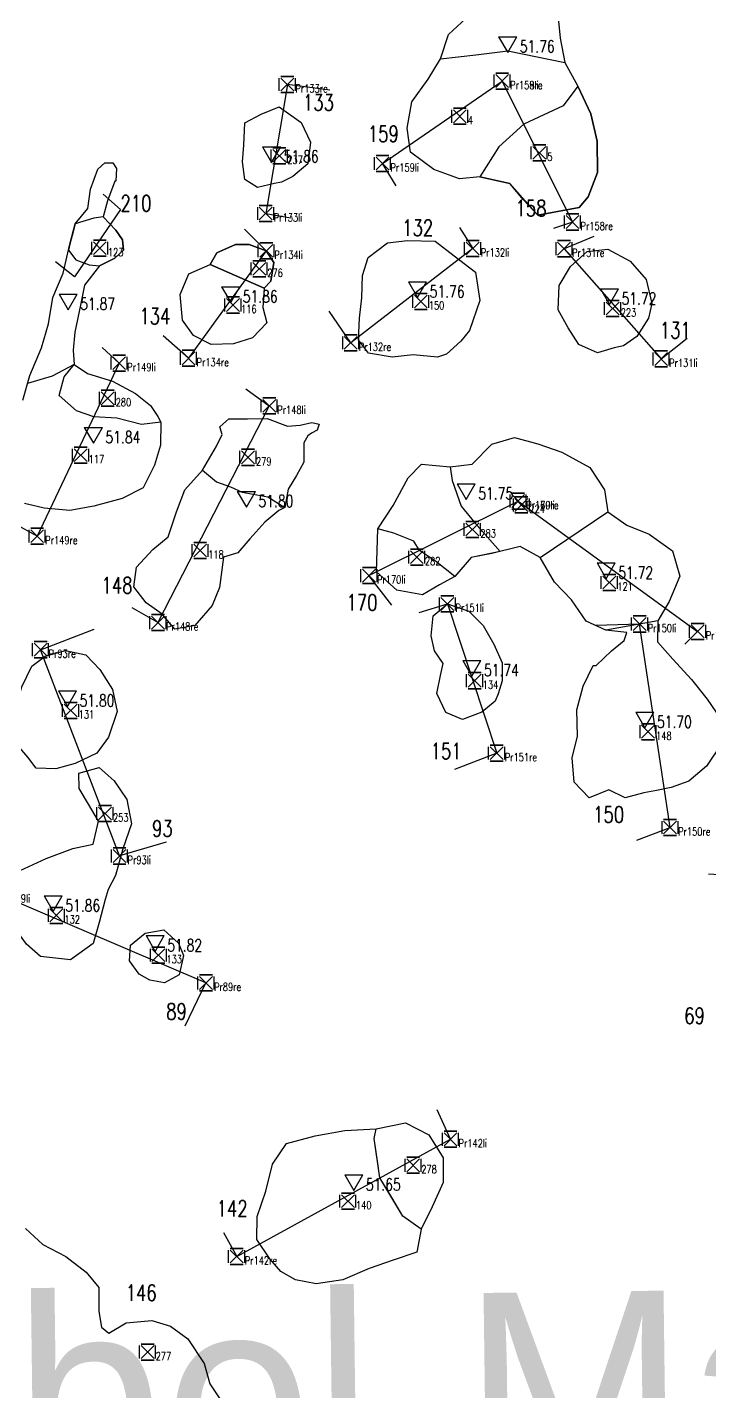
# Model space of a CAD drawing. Header units: metres. Extents: x 4462689 to 4462813, y 5793999 to 5794154.
# Drawn here: x 4462748.89 to 4462757.37, y 5794125.9 to 5794142.87 of the extents above; entities that cross this region are included whole.
import ezdxf

# ---------------------------------------------------------------- set-up
doc = ezdxf.new("R2010")
doc.units = ezdxf.units.M
doc.linetypes.add('STRICHPUNKT', pattern=[25.4, 12.7, -6.35, 0, -6.35])
doc.linetypes.add('STRICHPUNKTX2', pattern=[50.8, 25.4, -12.7, 0, -12.7])
for name, color, linetype in [('Befunde', 7, 'Continuous'), ('Flächengrenzen', 1, 'Continuous'), ('Grabungsgrenze', 102, 'STRICHPUNKTX2'), ('HÖHEN', 7, 'Continuous'), ('Koordinaten Befundmitte', 4, 'Continuous'), ('Parkplatz', 152, 'Continuous'), ('Profile', 5, 'Continuous'), ('Profile Passpunkte', 5, 'Continuous')]:
    doc.layers.add(name, color=color, linetype=linetype)
doc.layers.get('0').off()
doc.styles.add('ROMANS', font='ROMANS.shx', dxfattribs={"width": 0.75})

# ---------------------------------------------------------------- blocks, each defined once
blk = doc.blocks.new('HP_FERTIG_OBERKANTE')
for p, q in [((-0.075, 0.13), (0.075, 0.13)), ((-0.075, 0.13), (0, 0)), ((0, 0), (0.075, 0.13))]:
    blk.add_line(p, q)
at = {"style": 'ROMANS', "width": 0.75}
blk.add_attdef('HÖHE', (0.1, 0), '', height=0.1, dxfattribs=at)
blk = doc.blocks.new('CONTROL')
for p, q in [((-0.1, 0.1, 0.1), (-0.1, 0.1, -0.1)), ((-0.1, -0.08, -0.1), (-0.1, 0.08, -0.1)), ((-0.1, -0.08, 0.1), (-0.1, 0.08, 0.1)), ((0.08, 0.1, 0.1), (-0.08, 0.1, 0.1)), ((-0.08, 0.1, -0.1), (0.08, 0.1, -0.1)), ((0.08, -0.08, 0.08), (-0.08, 0.08, -0.08)), ((-0.08, -0.08, -0.08), (0.08, 0.08, 0.08)), ((-0.08, 0.08, 0.08), (0.08, -0.08, -0.08)), ((0.08, 0.08, -0.08), (-0.08, -0.08, 0.08)), ((0.1, 0.1, -0.1), (0.1, 0.1, 0.1)), ((0.1, -0.08, -0.1), (0.1, 0.08, -0.1)), ((0.1, -0.08, 0.1), (0.1, 0.08, 0.1)), ((-0.1, -0.1, 0.1), (-0.1, -0.1, -0.1)), ((0.08, -0.1, 0.1), (-0.08, -0.1, 0.1)), ((-0.08, -0.1, -0.1), (0.08, -0.1, -0.1)), ((0.1, -0.1, -0.1), (0.1, -0.1, 0.1))]:
    blk.add_line(p, q)
at = {"style": 'ROMANS', "width": 0.75}
blk.add_attdef('NUMMER', (0.1, -0.1), '', height=0.1, dxfattribs=at)

msp = doc.modelspace()

# ---------------------------------------------------------------- linework, layer by layer
at = {"layer": 'Befunde'}
for points, elevation in [([(4462755.057, 5794141.667), (4462755.057, 5794141.667), (4462754.748, 5794141.385), (4462754.512, 5794141.011), (4462754.26, 5794140.989), (4462753.939, 5794141.104), (4462753.651, 5794141.321), (4462753.607, 5794141.619), (4462753.665, 5794141.945), (4462753.869, 5794142.228), (4462754.023, 5794142.479), (4462754.461, 5794142.531), (4462754.86, 5794142.579), (4462755.566, 5794142.435), (4462755.73, 5794142.141), (4462755.546, 5794141.895)], 51.742), ([(4462754.512, 5794141.011), (4462754.886, 5794140.932), (4462755.233, 5794140.537), (4462755.588, 5794140.602), (4462755.746, 5794140.631), (4462755.857, 5794140.766), (4462755.975, 5794141.068), (4462755.97, 5794141.458), (4462755.889, 5794141.795), (4462755.73, 5794142.141), (4462755.546, 5794141.895), (4462755.057, 5794141.667), (4462754.748, 5794141.385)], 51.74), ([(4462749.83, 5794140.516), (4462749.717, 5794140.5), (4462749.485, 5794140.429), (4462749.463, 5794140.346), (4462749.417, 5794140.174), (4462749.4, 5794140.101), (4462749.491, 5794139.98), (4462749.657, 5794139.92), (4462749.785, 5794139.907), (4462749.978, 5794140.003), (4462750.086, 5794140.101), (4462750.07, 5794140.231), (4462749.99, 5794140.349)], 51.834), ([(4462754.451, 5794136.711), (4462754.764, 5794136.355), (4462754.405, 5794136.279), (4462754.201, 5794136.043), (4462753.96, 5794136.232), (4462753.763, 5794136.367), (4462753.693, 5794136.482), (4462753.445, 5794136.581), (4462753.246, 5794136.633), (4462753.434, 5794136.924), (4462753.622, 5794137.27), (4462753.785, 5794137.439), (4462754.141, 5794137.407), (4462754.168, 5794137.235), (4462754.278, 5794136.917)], 51.742), ([(4462756.101, 5794136.847), (4462756.338, 5794136.681), (4462756.616, 5794136.567), (4462756.906, 5794136.362), (4462756.996, 5794136.047), (4462756.862, 5794135.732), (4462756.725, 5794135.492), (4462756.079, 5794135.375), (4462755.834, 5794135.486), (4462755.652, 5794135.75), (4462755.439, 5794135.971), (4462755.26, 5794136.279)], 51.718), ([(4462753.224, 5794129.171), (4462753.587, 5794129.249), (4462753.877, 5794129.099), (4462754.054, 5794128.812), (4462754.057, 5794128.504), (4462753.919, 5794128.201), (4462753.781, 5794127.924), (4462753.553, 5794128.087), (4462753.27, 5794128.561), (4462753.199, 5794129.054)], 51.678)]:
    msp.add_lwpolyline(points, close=True, dxfattribs=dict(at, elevation=elevation))
for points, elevation in [([(4462751.832, 5794139.627), (4462751.915, 5794139.717), (4462751.915, 5794139.717), (4462751.953, 5794139.946), (4462751.858, 5794140.093), (4462751.644, 5794140.173), (4462751.474, 5794140.173), (4462751.246, 5794140.068), (4462751.161, 5794139.921)], 51.786), ([(4462751.161, 5794139.921), (4462751.246, 5794140.068), (4462751.474, 5794140.173), (4462751.644, 5794140.173), (4462751.858, 5794140.093), (4462751.953, 5794139.946), (4462751.915, 5794139.717), (4462751.832, 5794139.627), (4462751.832, 5794139.627), (4462751.161, 5794139.921)], 51.786), ([(4462749.471, 5794138.679), (4462749.197, 5794138.535), (4462748.892, 5794138.442)], 51.78), ([(4462750.549, 5794137.96), (4462750.31, 5794137.933), (4462750.001, 5794138.01), (4462749.714, 5794138.026), (4462749.502, 5794138.104), (4462749.283, 5794138.294), (4462749.348, 5794138.525), (4462749.471, 5794138.679)], 51.78), ([(4462751.067, 5794137.363), (4462751.241, 5794137.221), (4462751.415, 5794137.159), (4462751.558, 5794137.092), (4462751.876, 5794137.033), (4462752.087, 5794136.901)], 51.779), ([(4462753.781, 5794127.924), (4462753.553, 5794128.087), (4462753.419, 5794128.317), (4462753.27, 5794128.561), (4462753.242, 5794128.77), (4462753.199, 5794129.054), (4462753.224, 5794129.171)], 51.678)]:
    msp.add_lwpolyline(points, dxfattribs=dict(at, elevation=elevation))
for points in [[(4462755.477, 5794143.072, 51.737), (4462755.51, 5794142.738, 51.73), (4462755.566, 5794142.435, 51.722), (4462755.73, 5794142.141, 51.745), (4462755.889, 5794141.795, 51.758), (4462755.97, 5794141.458, 51.736), (4462755.975, 5794141.068, 51.732), (4462755.857, 5794140.766, 51.739), (4462755.746, 5794140.631, 51.698), (4462755.233, 5794140.537, 51.701), (4462755.055, 5794140.726, 51.719), (4462754.886, 5794140.932, 51.741), (4462754.512, 5794141.011, 51.74), (4462754.26, 5794140.989, 51.737), (4462753.939, 5794141.104, 51.719), (4462753.651, 5794141.321, 51.728), (4462753.607, 5794141.619, 51.741), (4462753.665, 5794141.945, 51.739), (4462753.869, 5794142.228, 51.759), (4462754.023, 5794142.479, 51.777), (4462754.124, 5794142.784, 51.791), (4462754.391, 5794143.033, 51.749)], [(4462748.834, 5794138.234, 51.794), (4462748.919, 5794138.542, 51.822), (4462749.066, 5794138.884, 51.867), (4462749.154, 5794139.184, 51.851), (4462749.206, 5794139.512, 51.855), (4462749.334, 5794139.815, 51.863), (4462749.417, 5794140.174, 51.822), (4462749.485, 5794140.429, 51.833), (4462749.643, 5794140.621, 51.816), (4462749.676, 5794140.858, 51.827), (4462749.765, 5794141.107, 51.841), (4462749.853, 5794141.186, 51.842), (4462749.951, 5794141.188, 51.853), (4462749.998, 5794141.116, 51.855), (4462749.991, 5794140.961, 51.839), (4462749.977, 5794140.958, 51.839), (4462749.885, 5794140.714, 51.832), (4462749.83, 5794140.516, 51.834), (4462749.99, 5794140.349, 51.816), (4462750.07, 5794140.231, 51.852), (4462750.086, 5794140.101, 51.852), (4462749.978, 5794140.003, 51.859), (4462749.785, 5794139.907, 51.844), (4462749.599, 5794139.667, 51.844), (4462749.551, 5794139.418, 51.848), (4462749.479, 5794139.082, 51.815), (4462749.457, 5794138.857, 51.847), (4462749.471, 5794138.679, 51.839), (4462749.639, 5794138.565, 51.825), (4462749.946, 5794138.473, 51.826), (4462750.232, 5794138.317, 51.822), (4462750.419, 5794138.168, 51.812), (4462750.509, 5794138.033, 51.803), (4462750.549, 5794137.96, 51.78), (4462750.546, 5794137.677, 51.822), (4462750.468, 5794137.427, 51.827), (4462750.327, 5794137.146, 51.81), (4462750.067, 5794137.014, 51.806), (4462749.717, 5794136.915, 51.8), (4462749.416, 5794136.863, 51.781), (4462749.098, 5794136.892, 51.796), (4462748.856, 5794136.949, 51.803)], [(4462757.514, 5794133.959, 51.671), (4462757.329, 5794133.683, 51.68), (4462757.11, 5794133.497, 51.684), (4462756.887, 5794133.416, 51.707), (4462756.685, 5794133.375, 51.718), (4462756.551, 5794133.352, 51.699), (4462756.317, 5794133.291, 51.713), (4462756.113, 5794133.388, 51.706), (4462755.871, 5794133.29, 51.724), (4462755.682, 5794133.484, 51.714), (4462755.657, 5794133.787, 51.7), (4462755.727, 5794134.056, 51.708), (4462755.716, 5794134.384, 51.703), (4462755.797, 5794134.676, 51.71), (4462755.921, 5794134.935, 51.695), (4462755.955, 5794134.935, 51.68), (4462756.148, 5794135.117, 51.708), (4462756.303, 5794135.247, 51.713), (4462756.337, 5794135.347, 51.704), (4462756.079, 5794135.375, 51.711), (4462755.834, 5794135.486, 51.713), (4462755.652, 5794135.75, 51.691), (4462755.439, 5794135.971, 51.719), (4462755.26, 5794136.279, 51.741), (4462755.012, 5794136.417, 51.704), (4462754.66, 5794136.329, 51.746), (4462754.405, 5794136.279, 51.746), (4462754.201, 5794136.043, 51.747), (4462754.011, 5794135.937, 51.756), (4462753.798, 5794135.812, 51.757), (4462753.481, 5794135.873, 51.742), (4462753.226, 5794136.099, 51.742), (4462753.246, 5794136.633, 51.742), (4462753.434, 5794136.924, 51.754), (4462753.622, 5794137.27, 51.755), (4462753.785, 5794137.439, 51.755), (4462754.141, 5794137.407, 51.754), (4462754.418, 5794137.441, 51.754), (4462754.66, 5794137.689, 51.734), (4462754.943, 5794137.77, 51.742), (4462755.231, 5794137.69, 51.732), (4462755.53, 5794137.588, 51.734), (4462755.877, 5794137.399, 51.737), (4462756.059, 5794137.121, 51.733), (4462756.101, 5794136.847, 51.718), (4462756.338, 5794136.681, 51.713), (4462756.616, 5794136.567, 51.715), (4462756.906, 5794136.362, 51.692), (4462756.996, 5794136.047, 51.677), (4462756.862, 5794135.732, 51.69), (4462756.725, 5794135.492, 51.693), (4462756.721, 5794135.231, 51.673), (4462756.909, 5794135.014, 51.677), (4462757.143, 5794134.762, 51.702), (4462757.335, 5794134.516, 51.673), (4462757.498, 5794134.282, 51.678)], [(4462754.024, 5794134.809, 51.74), (4462754.054, 5794134.962, 51.746), (4462753.948, 5794135.118, 51.765), (4462753.905, 5794135.306, 51.764), (4462753.931, 5794135.551, 51.761), (4462754.109, 5794135.701, 51.751), (4462754.377, 5794135.612, 51.74), (4462754.554, 5794135.434, 51.74), (4462754.684, 5794135.201, 51.716), (4462754.788, 5794134.968, 51.73), (4462754.79, 5794134.746, 51.722), (4462754.739, 5794134.583, 51.712), (4462754.703, 5794134.493, 51.712), (4462754.703, 5794134.493, 51.712)], [(4462754.703, 5794134.493, 51.712), (4462754.538, 5794134.354, 51.725), (4462754.296, 5794134.265, 51.737), (4462754.09, 5794134.35, 51.723), (4462753.979, 5794134.586, 51.741), (4462754.024, 5794134.809, 51.74), (4462754.024, 5794134.809, 51.74)], [(4462748.865, 5794127.933, 53.127), (4462749.084, 5794127.732, 53.139), (4462749.367, 5794127.585, 53.134), (4462749.62, 5794127.39, 53.129), (4462749.777, 5794127.199, 53.115), (4462749.778, 5794126.902, 53.113), (4462749.81, 5794126.705, 53.097), (4462749.904, 5794126.631, 53.097), (4462750.116, 5794126.76, 53.094), (4462750.437, 5794126.79, 53.076), (4462750.67, 5794126.718, 53.068), (4462750.885, 5794126.561, 53.051), (4462751.085, 5794126.254, 53.028), (4462751.157, 5794126.002, 53.022), (4462751.331, 5794125.738, 53.019)]]:
    msp.add_polyline3d(points, dxfattribs=at)
for points in [[(4462751.959, 5794140.929, 51.821), (4462751.75, 5794140.879, 51.831), (4462751.591, 5794140.98, 51.852), (4462751.563, 5794141.2, 51.852), (4462751.581, 5794141.405, 51.852), (4462751.59, 5794141.686, 51.84), (4462751.794, 5794141.794, 51.797), (4462752.02, 5794141.882, 51.764), (4462752.293, 5794141.69, 51.74), (4462752.406, 5794141.446, 51.745), (4462752.375, 5794141.174, 51.745), (4462752.189, 5794141.018, 51.774), (4462752.047, 5794140.947, 51.822)], [(4462753.987, 5794138.768, 51.736), (4462753.682, 5794138.799, 51.752), (4462753.423, 5794138.768, 51.725), (4462753.13, 5794138.821, 51.732), (4462753.003, 5794138.984, 51.733), (4462753.017, 5794139.255, 51.767), (4462753.046, 5794139.509, 51.766), (4462753.054, 5794139.784, 51.765), (4462753.125, 5794140.008, 51.769), (4462753.363, 5794140.19, 51.753), (4462753.612, 5794140.219, 51.707), (4462753.958, 5794140.211, 51.739), (4462754.192, 5794140.031, 51.741), (4462754.459, 5794139.828, 51.722), (4462754.51, 5794139.473, 51.725), (4462754.384, 5794139.101, 51.706), (4462754.274, 5794138.969, 51.71), (4462754.096, 5794138.809, 51.711)], [(4462756.181, 5794138.888, 51.708), (4462755.973, 5794138.824, 51.719), (4462755.743, 5794138.927, 51.718), (4462755.61, 5794139.133, 51.73), (4462755.484, 5794139.358, 51.734), (4462755.498, 5794139.662, 51.713), (4462755.638, 5794139.896, 51.712), (4462755.845, 5794140.084, 51.721), (4462756.1, 5794140.112, 51.714), (4462756.38, 5794139.964, 51.704), (4462756.578, 5794139.738, 51.709), (4462756.647, 5794139.436, 51.715), (4462756.606, 5794139.256, 51.726), (4462756.463, 5794139.028, 51.728), (4462756.298, 5794138.909, 51.729)], [(4462751.686, 5794139.009, 51.796), (4462751.451, 5794138.934, 51.795), (4462751.175, 5794138.929, 51.836), (4462750.956, 5794139.039, 51.835), (4462750.816, 5794139.232, 51.834), (4462750.789, 5794139.548, 51.806), (4462750.897, 5794139.807, 51.805), (4462751.161, 5794139.921, 51.806), (4462751.161, 5794139.921, 51.806), (4462751.832, 5794139.627, 51.786), (4462751.832, 5794139.627, 51.786), (4462751.817, 5794139.386, 51.807), (4462751.865, 5794139.196, 51.789)], [(4462752.016, 5794136.861, 51.766), (4462751.839, 5794136.719, 51.771), (4462751.652, 5794136.509, 51.786), (4462751.505, 5794136.337, 51.783), (4462751.325, 5794136.282, 51.765), (4462751.276, 5794135.906, 51.744), (4462751.188, 5794135.682, 51.745), (4462750.97, 5794135.433, 51.75), (4462750.724, 5794135.386, 51.738), (4462750.564, 5794135.573, 51.715), (4462750.367, 5794135.715, 51.726), (4462750.213, 5794135.912, 51.721), (4462750.247, 5794136.157, 51.72), (4462750.448, 5794136.378, 51.74), (4462750.638, 5794136.537, 51.764), (4462750.743, 5794136.845, 51.792), (4462750.847, 5794137.122, 51.769), (4462751.067, 5794137.363, 51.779), (4462751.241, 5794137.661, 51.758), (4462751.31, 5794137.809, 51.765), (4462751.282, 5794137.902, 51.794), (4462751.392, 5794138.002, 51.815), (4462751.626, 5794138.005, 51.781), (4462751.87, 5794138.007, 51.782), (4462752.12, 5794137.911, 51.783), (4462752.28, 5794137.923, 51.785), (4462752.423, 5794137.958, 51.78), (4462752.514, 5794137.938, 51.78), (4462752.491, 5794137.862, 51.78), (4462752.421, 5794137.823, 51.78), (4462752.373, 5794137.792, 51.784), (4462752.324, 5794137.705, 51.766), (4462752.326, 5794137.462, 51.767), (4462752.235, 5794137.297, 51.789), (4462752.131, 5794137.128, 51.771), (4462752.087, 5794136.901, 51.772)], [(4462748.896, 5794133.794, 51.759), (4462748.772, 5794133.94, 51.792), (4462748.729, 5794134.126, 51.794), (4462748.733, 5794134.379, 51.798), (4462748.822, 5794134.669, 51.797), (4462748.945, 5794134.927, 51.794), (4462749.11, 5794135.051, 51.793), (4462749.364, 5794135.123, 51.772), (4462749.616, 5794135.066, 51.74), (4462749.79, 5794134.886, 51.73), (4462749.946, 5794134.638, 51.731), (4462750.007, 5794134.361, 51.733), (4462749.898, 5794134.044, 51.723), (4462749.752, 5794133.845, 51.768), (4462749.483, 5794133.715, 51.761), (4462749.244, 5794133.649, 51.775), (4462749.001, 5794133.658, 51.777)], [(4462749.858, 5794132.025, 51.824), (4462749.782, 5794131.739, 51.827), (4462749.706, 5794131.478, 51.83), (4462749.424, 5794131.276, 51.822), (4462749.055, 5794131.317, 51.814), (4462748.879, 5794131.469, 51.818), (4462748.684, 5794131.74, 51.837), (4462748.66, 5794132.064, 51.83), (4462748.802, 5794132.385, 51.819), (4462749.123, 5794132.534, 51.797), (4462749.453, 5794132.657, 51.793), (4462749.709, 5794132.711, 51.816), (4462749.775, 5794133.001, 51.808), (4462749.648, 5794133.212, 51.826), (4462749.533, 5794133.405, 51.809), (4462749.528, 5794133.598, 51.779), (4462749.782, 5794133.665, 51.778), (4462749.97, 5794133.5, 51.799), (4462750.127, 5794133.267, 51.811), (4462750.182, 5794132.967, 51.785), (4462750.078, 5794132.654, 51.789), (4462749.983, 5794132.323, 51.823), (4462749.895, 5794132.151, 51.822)], [(4462750.281, 5794131.097, 51.789), (4462750.159, 5794131.26, 51.804), (4462750.17, 5794131.458, 51.832), (4462750.355, 5794131.604, 51.83), (4462750.586, 5794131.649, 51.808), (4462750.766, 5794131.481, 51.808), (4462750.828, 5794131.328, 51.809), (4462750.776, 5794131.086, 51.806), (4462750.594, 5794130.989, 51.808), (4462750.411, 5794131.022, 51.809)], [(4462751.904, 5794127.556, 51.648), (4462751.741, 5794127.795, 51.658), (4462751.746, 5794128.082, 51.67), (4462751.853, 5794128.398, 51.686), (4462751.936, 5794128.734, 51.704), (4462752.11, 5794128.988, 51.683), (4462752.465, 5794129.085, 51.689), (4462752.835, 5794129.151, 51.685), (4462753.224, 5794129.171, 51.68), (4462753.587, 5794129.249, 51.725), (4462753.877, 5794129.099, 51.732), (4462754.054, 5794128.812, 51.719), (4462754.057, 5794128.504, 51.702), (4462753.919, 5794128.201, 51.674), (4462753.781, 5794127.924, 51.678), (4462753.728, 5794127.64, 51.676), (4462753.436, 5794127.54, 51.69), (4462753.136, 5794127.435, 51.695), (4462752.81, 5794127.295, 51.7), (4462752.479, 5794127.245, 51.671), (4462752.22, 5794127.294, 51.655), (4462752.04, 5794127.397, 51.674)]]:
    msp.add_polyline3d(points, close=True, dxfattribs=at)
at = {"layer": 'Flächengrenzen', "linetype": 'STRICHPUNKT', "ltscale": 0.125, "extrusion": (0.005226, 0.015929, 0.999859), "elevation": 115666.14}
msp.add_lwpolyline([(-2434188.057, -6895576.564), (-2434189.662, -6895576.212), (-2434193.875, -6895574.381), (-2434192.188, -6895570.53), (-2434199.926, -6895566.271), (-2434206.39, -6895563.835), (-2434212.853, -6895561.398), (-2434223.517, -6895553.699), (-2434223.517, -6895553.699), (-2434226.673, -6895556.896), (-2434231.884, -6895570.452), (-2434238.604, -6895585.915), (-2434247.53, -6895606.079), (-2434207.543, -6895624.437), (-2434191.147, -6895584.349), (-2434188.057, -6895576.564)], close=True, dxfattribs=at)
at = {"layer": 'Grabungsgrenze', "linetype": 'STRICHPUNKT', "ltscale": 0.25, "extrusion": (0.005226, 0.015929, 0.999859), "elevation": 115666.14}
msp.add_lwpolyline([(-2434247.53, -6895606.079), (-2434207.543, -6895624.437), (-2434196.757, -6895628.774), (-2434187.945, -6895632.457), (-2434175.752, -6895637.447), (-2434172.08, -6895628.439), (-2434166.657, -6895615.137), (-2434159.39, -6895597.308), (-2434155.445, -6895587.632), (-2434151.632, -6895571.174), (-2434179.972, -6895559.446), (-2434181.868, -6895569.51), (-2434184.049, -6895577.444), (-2434188.057, -6895576.564), (-2434189.664, -6895576.211), (-2434193.875, -6895574.382), (-2434192.188, -6895570.53), (-2434199.926, -6895566.271), (-2434209.621, -6895562.616), (-2434212.853, -6895561.398), (-2434223.517, -6895553.699), (-2434226.673, -6895556.896), (-2434233.543, -6895574.268), (-2434238.604, -6895585.915)], close=True, dxfattribs=at)
at = {"layer": 'Profile', "elevation": -0.008}
msp.add_lwpolyline([(4462749.83, 5794140.799), (4462750.047, 5794140.606), (4462749.476, 5794139.77), (4462749.238, 5794139.957)], dxfattribs=at)
at = {"layer": 'Profile'}
for points in [[(4462752.65, 5794142.091, -0.008), (4462752.12, 5794142.161, 51.852), (4462751.852, 5794140.557, 51.852), (4462752.165, 5794140.505, -0.008)], [(4462753.473, 5794140.901, -0.008), (4462753.302, 5794141.179, 51.752), (4462754.789, 5794142.204, 51.742), (4462755.663, 5794140.451, 51.742), (4462755.427, 5794140.371, -0.008)], [(4462751.588, 5794140.363, -0.008), (4462751.858, 5794140.093, 51.786), (4462750.892, 5794138.756, 51.852), (4462750.576, 5794139.036, -0.008)], [(4462754.257, 5794140.381, -0.008), (4462754.423, 5794140.122, 51.752), (4462752.908, 5794138.948, 51.752), (4462752.64, 5794139.344, -0.008)], [(4462755.93, 5794140.27, -0.008), (4462755.558, 5794140.119, 51.712), (4462756.764, 5794138.748, 51.712), (4462757.088, 5794139.007, 19.623)], [(4462749.819, 5794138.892, -0.008), (4462750.031, 5794138.696, 51.832), (4462749.012, 5794136.543, 51.852), (4462748.727, 5794136.702, -0.008)], [(4462751.604, 5794138.376, -0.008), (4462751.895, 5794138.165, 51.792), (4462750.513, 5794135.469, 51.732), (4462750.194, 5794135.651, -0.008)], [(4462753.42, 5794135.684, -0.008), (4462753.134, 5794136.053, 51.742), (4462754.988, 5794136.98, 51.742), (4462757.218, 5794135.359, 51.742), (4462757.057, 5794135.2, -0.008)], [(4462753.756, 5794135.593, -0.008), (4462754.109, 5794135.701, 51.732), (4462754.721, 5794133.844, 51.732), (4462754.196, 5794133.642, -0.008)], [(4462750.615, 5794132.736, 51.811), (4462750.035, 5794132.566, 51.803), (4462749.054, 5794135.132, 51.76), (4462749.72, 5794135.387, 51.76)], [(4462756.461, 5794132.764, -0.008), (4462756.875, 5794132.92, 51.702), (4462756.497, 5794135.451, 51.702), (4462755.953, 5794135.432, 51.712)], [(4462757.779, 5794128.619, 51.616), (4462758.142, 5794128.62, 51.606), (4462758.023, 5794132.299, 51.656), (4462757.353, 5794132.338, 51.673)], [(4462750.85, 5794130.454, 51.765), (4462751.109, 5794130.987, 51.783), (4462748.535, 5794132.087, 51.821), (4462748.311, 5794131.567, 51.838)], [(4462751.326, 5794127.885, -0.008), (4462751.491, 5794127.585, 51.642), (4462754.147, 5794129.043, 51.642), (4462753.981, 5794129.407, -0.008)]]:
    msp.add_polyline3d(points, dxfattribs=at)

# ---------------------------------------------------------------- block references
at = {"layer": 'HÖHEN', "xscale": 1.5, "yscale": 1.5, "zscale": 1.5}
for p, values in [((4462754.858, 5794142.559, 51.755), {'HÖHE': '51.76'}), ((4462751.925, 5794141.192, 51.855), {'HÖHE': '51.86'}), ((4462749.396, 5794139.359, 51.864), {'HÖHE': '51.87'}), ((4462751.416, 5794139.449, 51.85), {'HÖHE': '51.86'}), ((4462753.738, 5794139.511, 51.756), {'HÖHE': '51.76'}), ((4462756.122, 5794139.423, 51.714), {'HÖHE': '51.72'}), ((4462749.71, 5794137.7, 51.827), {'HÖHE': '51.84'}), ((4462754.342, 5794137, 51.744), {'HÖHE': '51.75'}), ((4462751.611, 5794136.905, 51.787), {'HÖHE': '51.80'}), ((4462756.081, 5794136.015, 51.713), {'HÖHE': '51.72'}), ((4462754.413, 5794134.803, 51.737), {'HÖHE': '51.74'}), ((4462749.388, 5794134.424, 51.79), {'HÖHE': '51.80'}), ((4462756.562, 5794134.159, 51.697), {'HÖHE': '51.70'}), ((4462749.211, 5794131.875, 51.85), {'HÖHE': '51.86'}), ((4462750.478, 5794131.38, 51.815), {'HÖHE': '51.82'}), ((4462752.945, 5794128.404, 51.678), {'HÖHE': '51.65'})]:
    msp.add_blockref('HP_FERTIG_OBERKANTE', p, dxfattribs=at).add_auto_attribs(values)
at = {"layer": 'Koordinaten Befundmitte', "color": 210}
for p, values in [((4462754.263, 5794141.766, 51.76), {'NUMMER': '4'}), ((4462752.02, 5794141.274, 51.86), {'NUMMER': '237'}), ((4462755.25, 5794141.311, 51.75), {'NUMMER': '5'}), ((4462749.791, 5794140.126, 51.87), {'NUMMER': '123'}), ((4462751.771, 5794139.869, 51.86), {'NUMMER': '276'}), ((4462753.778, 5794139.463, 51.764), {'NUMMER': '150'}), ((4462751.445, 5794139.419, 51.86), {'NUMMER': '116'}), ((4462756.162, 5794139.375, 51.722), {'NUMMER': '223'}), ((4462749.887, 5794138.259, 51.84), {'NUMMER': '280'}), ((4462749.552, 5794137.551, 51.84), {'NUMMER': '117'}), ((4462751.631, 5794137.524, 51.8), {'NUMMER': '279'}), ((4462755.028, 5794136.932, 51.75), {'NUMMER': '224'}), ((4462754.419, 5794136.627, 51.72), {'NUMMER': '283'}), ((4462751.037, 5794136.365, 51.8), {'NUMMER': '118'}), ((4462753.729, 5794136.282, 51.52), {'NUMMER': '282'}), ((4462756.121, 5794135.967, 51.721), {'NUMMER': '121'}), ((4462754.448, 5794134.746, 51.74), {'NUMMER': '134'}), ((4462749.428, 5794134.376, 51.798), {'NUMMER': '131'}), ((4462756.602, 5794134.111, 51.705), {'NUMMER': '148'}), ((4462749.854, 5794133.094, 51.801), {'NUMMER': '253'}), ((4462749.251, 5794131.827, 51.858), {'NUMMER': '132'}), ((4462750.518, 5794131.332, 51.823), {'NUMMER': '133'}), ((4462753.684, 5794128.719, 51.65), {'NUMMER': '278'}), ((4462752.873, 5794128.273, 51.65), {'NUMMER': '140'}), ((4462750.384, 5794126.396, 51.75), {'NUMMER': '277'})]:
    msp.add_blockref('CONTROL', p, dxfattribs=at).add_auto_attribs(values)
at = {"layer": 'Profile Passpunkte', "color": 1}
for p, values in [((4462754.789, 5794142.204, 51.742), {'NUMMER': 'Pr159re'}), ((4462754.789, 5794142.204, 51.742), {'NUMMER': 'Pr158li'}), ((4462752.12, 5794142.161, 51.852), {'NUMMER': 'Pr133re'}), ((4462753.302, 5794141.179, 51.752), {'NUMMER': 'Pr159li'}), ((4462751.852, 5794140.557, 51.852), {'NUMMER': 'Pr133li'}), ((4462755.663, 5794140.451, 51.742), {'NUMMER': 'Pr158re'}), ((4462751.858, 5794140.093, 51.852), {'NUMMER': 'Pr134li'}), ((4462754.423, 5794140.122, 51.752), {'NUMMER': 'Pr132li'}), ((4462755.558, 5794140.119, 51.712), {'NUMMER': 'Pr131re'}), ((4462752.908, 5794138.948, 51.752), {'NUMMER': 'Pr132re'}), ((4462750.031, 5794138.696, 51.832), {'NUMMER': 'Pr149li'}), ((4462750.892, 5794138.756, 51.852), {'NUMMER': 'Pr134re'}), ((4462756.764, 5794138.748, 51.712), {'NUMMER': 'Pr131li'}), ((4462751.895, 5794138.165, 51.792), {'NUMMER': 'Pr148li'}), ((4462754.988, 5794136.98, 51.742), {'NUMMER': 'Pr170re'}), ((4462754.988, 5794136.98, 51.742), {'NUMMER': 'Pr169li'}), ((4462749.012, 5794136.543, 51.852), {'NUMMER': 'Pr149re'}), ((4462753.134, 5794136.053, 51.742), {'NUMMER': 'Pr170li'}), ((4462754.109, 5794135.701, 51.732), {'NUMMER': 'Pr151li'}), ((4462750.513, 5794135.469, 51.732), {'NUMMER': 'Pr148re'}), ((4462756.497, 5794135.451, 51.702), {'NUMMER': 'Pr150li'}), ((4462757.218, 5794135.359, 51.742), {'NUMMER': 'Pr169re'}), ((4462749.054, 5794135.132, 51.76), {'NUMMER': 'Pr93re'}), ((4462754.721, 5794133.844, 51.732), {'NUMMER': 'Pr151re'}), ((4462756.875, 5794132.92, 51.702), {'NUMMER': 'Pr150re'}), ((4462750.035, 5794132.566, 51.803), {'NUMMER': 'Pr93li'}), ((4462748.535, 5794132.087, 51.821), {'NUMMER': 'Pr89li'}), ((4462751.109, 5794130.987, 51.783), {'NUMMER': 'Pr89re'}), ((4462754.147, 5794129.043, 51.642), {'NUMMER': 'Pr142li'}), ((4462751.491, 5794127.585, 51.642), {'NUMMER': 'Pr142re'})]:
    msp.add_blockref('CONTROL', p, dxfattribs=at).add_auto_attribs(values)

# ---------------------------------------------------------------- texts
at = {"layer": 'Parkplatz', "insert": (4462746.48, 5794127.027, 54.465), "char_height": 2.5, "attachment_point": 1, "rotation": 0.7384}
msp.add_mtext_dynamic_manual_height_columns('Ebel-Maschinenbau Gebäude', width=62.00725, gutter_width=12.5, heights=[0], dxfattribs=at)
msp.add_mtext_dynamic_manual_height_columns('Ebel-Maschinenbau Gebäude', width=62.00725, gutter_width=12.5, heights=[0], dxfattribs=at)
at = {"layer": 'Profile', "style": 'ROMANS', "width": 0.75}
for s, p in [('133', (4462752.314, 5794141.837, -0.008)), ('159', (4462753.12, 5794141.447, -0.008)), ('210', (4462750.047, 5794140.583, -0.008)), ('158', (4462754.955, 5794140.524, -0.008)), ('132', (4462753.547, 5794140.279, -0.008)), ('134', (4462750.281, 5794139.18, -0.008)), ('131', (4462756.748, 5794139.004, -0.008)), ('148', (4462749.811, 5794135.832, -0.008)), ('170', (4462752.855, 5794135.619, -0.008)), ('151', (4462753.9, 5794133.771, -0.008)), ('150', (4462755.919, 5794132.983, -0.008)), ('93', (4462750.439, 5794132.807, -0.008)), ('89', (4462750.615, 5794130.532, -0.008)), ('69', (4462757.051, 5794130.479, -0.008)), ('142', (4462751.241, 5794128.081, -0.008)), ('146', (4462750.111, 5794127.033, -0.008))]:
    msp.add_text(s, height=0.2, dxfattribs=at).set_placement(p)

doc.saveas('drawing.dxf')
